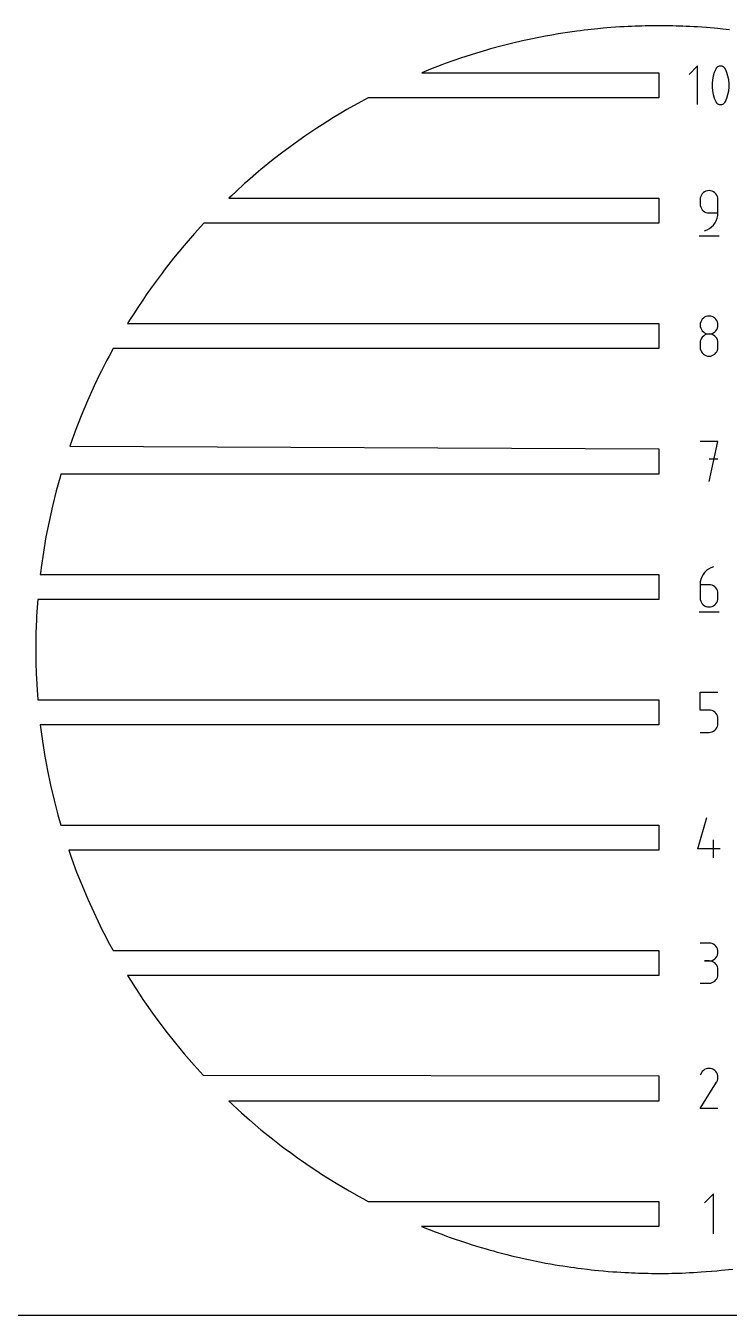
# Model space of a CAD drawing. Extents: x 0 to 1000, y 0 to 1000.
# Drawn here: x 409.4 to 521.7, y 0 to 205.7 of the extents above; entities that cross this region are included whole.
import ezdxf

# ---------------------------------------------------------------- set-up
doc = ezdxf.new("R2010")
doc.units = 0

msp = doc.modelspace()

# ---------------------------------------------------------------- linework, layer by layer
at = {"layer": 'annotation', "color": 1}
for p, q in [((516.646596, 199.238644), (515.277825, 197.869487)), ((516.646596, 193.081685), (516.646596, 199.238644)), ((519.132739, 197.624986), (519.014731, 197.042333)), ((519.30975, 198.196097), (519.132739, 197.624986)), ((519.545765, 198.751112), (519.30975, 198.196097)), ((519.625244, 198.883281), (519.545765, 198.751112)), ((519.545765, 198.751112), (519.545765, 198.751112)), ((519.724296, 198.995913), (519.625244, 198.883281)), ((519.83964, 199.087917), (519.724296, 198.995913)), ((519.967998, 199.158204), (519.83964, 199.087917)), ((520.10609, 199.205682), (519.967998, 199.158204)), ((520.250636, 199.229263), (520.10609, 199.205682)), ((520.398357, 199.227856), (520.250636, 199.229263)), ((520.545973, 199.200372), (520.398357, 199.227856)), ((520.690205, 199.14572), (520.545973, 199.200372)), ((520.745419, 199.116705), (520.690205, 199.14572)), ((520.690205, 199.14572), (520.690205, 199.14572)), ((520.798402, 199.083378), (520.745419, 199.116705)), ((520.848897, 199.046002), (520.798402, 199.083378)), ((520.896647, 199.004842), (520.848897, 199.046002)), ((520.941393, 198.96016), (520.896647, 199.004842)), ((520.982878, 198.912221), (520.941393, 198.96016)), ((521.020846, 198.861289), (520.982878, 198.912221)), ((521.055039, 198.807627), (521.020846, 198.861289)), ((521.085198, 198.751498), (521.055039, 198.807627)), ((521.322358, 198.195339), (521.085198, 198.751498)), ((521.085198, 198.751498), (521.085198, 198.751498)), ((521.500227, 197.62337), (521.322358, 198.195339)), ((521.618807, 197.040145), (521.500227, 197.62337)), ((519.014731, 197.042333), (518.955727, 196.452691)), ((518.955727, 196.452691), (518.955727, 195.860616)), ((518.955727, 195.860616), (519.014731, 195.27066)), ((521.678097, 196.450217), (521.618807, 197.040145)), ((521.618807, 195.268472), (521.678097, 195.858142)), ((521.678097, 195.858142), (521.678097, 196.450217)), ((519.014731, 195.27066), (519.132739, 194.687378)), ((519.132739, 194.687378), (519.30975, 194.115323)), ((519.30975, 194.115323), (519.545765, 193.559049)), ((519.545765, 193.559049), (519.545765, 193.559049)), ((519.545765, 193.559049), (519.575816, 193.503033)), ((519.575816, 193.503033), (519.609755, 193.449638)), ((519.609755, 193.449638), (519.647442, 193.399027)), ((519.647442, 193.399027), (519.688732, 193.351362)), ((519.688732, 193.351362), (519.733483, 193.306804)), ((520.791366, 193.224017), (520.906662, 193.31577)), ((520.906662, 193.31577), (521.005712, 193.427937)), ((521.005712, 193.427937), (521.085198, 193.559435)), ((521.085198, 193.559435), (521.322358, 194.114565)), ((521.085198, 193.559435), (521.085198, 193.559435)), ((521.322358, 194.114565), (521.500227, 194.685762)), ((521.500227, 194.685762), (521.618807, 195.268472)), ((519.733483, 193.306804), (519.781552, 193.265517)), ((519.781552, 193.265517), (519.832795, 193.227662)), ((519.832795, 193.227662), (519.88707, 193.193402)), ((519.88707, 193.193402), (519.944234, 193.162897)), ((519.944234, 193.162897), (519.944234, 193.162897)), ((519.944234, 193.162897), (520.08733, 193.109404)), ((520.08733, 193.109404), (520.234086, 193.082828)), ((520.234086, 193.082828), (520.381186, 193.082085)), ((520.381186, 193.082085), (520.525311, 193.106091)), ((520.525311, 193.106091), (520.663143, 193.153763)), ((520.663143, 193.153763), (520.791366, 193.224017)), ((517.563245, 179.025259), (517.391835, 178.853681)), ((517.761647, 179.16573), (517.563245, 179.025259)), ((517.98299, 179.27106), (517.761647, 179.16573)), ((518.223225, 179.337216), (517.98299, 179.27106)), ((518.478302, 179.360164), (518.223225, 179.337216)), ((518.733908, 179.337216), (518.478302, 179.360164)), ((518.478302, 179.360164), (518.478302, 179.360164)), ((518.974424, 179.27106), (518.733908, 179.337216)), ((519.19585, 179.16573), (518.974424, 179.27106)), ((519.394186, 179.025259), (519.19585, 179.16573)), ((519.565431, 178.853681), (519.394186, 179.025259)), ((517.080051, 178.192635), (517.057106, 177.936961)), ((517.057106, 177.936961), (517.057106, 177.225359)), ((517.057106, 177.225359), (517.057106, 177.225359)), ((517.057106, 177.225359), (517.080051, 176.969699)), ((517.146188, 178.433336), (517.080051, 178.192635)), ((517.080051, 176.969699), (517.146188, 176.729035)), ((517.251466, 178.655029), (517.146188, 178.433336)), ((517.391835, 178.853681), (517.251466, 178.655029)), ((519.705585, 178.655029), (519.565431, 178.853681)), ((519.810648, 178.433336), (519.705585, 178.655029)), ((519.87662, 178.192635), (519.810648, 178.433336)), ((519.899499, 177.936961), (519.87662, 178.192635)), ((519.899499, 175.802557), (519.899499, 177.936961)), ((519.899499, 177.936961), (519.899499, 177.936961)), ((517.146188, 176.729035), (517.251466, 176.507395)), ((517.251466, 176.507395), (517.391835, 176.308806)), ((517.391835, 176.308806), (517.563245, 176.137295)), ((517.563245, 176.137295), (517.761647, 175.996887)), ((517.761647, 175.996887), (517.98299, 175.891611)), ((517.98299, 175.891611), (518.223225, 175.825492)), ((518.223225, 175.825492), (518.478302, 175.802557)), ((518.478302, 175.802557), (519.899499, 175.802557)), ((519.627871, 174.563501), (519.776206, 174.956292)), ((519.776206, 174.956292), (519.868033, 175.371049)), ((519.868033, 175.371049), (519.899499, 175.802557)), ((517.767102, 172.960164), (518.173522, 173.111616)), ((517.767102, 172.960164), (517.767102, 172.960164)), ((518.173522, 173.111616), (518.546566, 173.316332)), ((518.546566, 173.316332), (518.882377, 173.569093)), ((518.882377, 173.569093), (519.177102, 173.864686)), ((519.177102, 173.864686), (519.426885, 174.197894)), ((519.426885, 174.197894), (519.627871, 174.563501)), ((516.879507, 172.160164), (520.079507, 172.160164)), ((517.14906, 158.427398), (517.082957, 158.187628)), ((517.254295, 158.648392), (517.14906, 158.427398)), ((517.394621, 158.846543), (517.254295, 158.648392)), ((517.565998, 159.017785), (517.394621, 158.846543)), ((517.764387, 159.158052), (517.565998, 159.017785)), ((517.985747, 159.263278), (517.764387, 159.158052)), ((518.226038, 159.329395), (517.985747, 159.263278)), ((518.481221, 159.352338), (518.226038, 159.329395)), ((518.736404, 159.329395), (518.481221, 159.352338)), ((518.481221, 159.352338), (518.481221, 159.352338)), ((518.976695, 159.263278), (518.736404, 159.329395)), ((519.198055, 159.158052), (518.976695, 159.263278)), ((519.396444, 159.017785), (519.198055, 159.158052)), ((519.567821, 158.846543), (519.396444, 159.017785)), ((519.708147, 158.648392), (519.567821, 158.846543)), ((519.813382, 158.427398), (519.708147, 158.648392)), ((519.879485, 158.187628), (519.813382, 158.427398)), ((517.082957, 158.187628), (517.060024, 157.933148)), ((517.060024, 157.933148), (517.060024, 157.933148)), ((517.060024, 157.933148), (517.08297, 157.677474)), ((517.08297, 157.677474), (517.149106, 157.436773)), ((517.149106, 157.436773), (517.254384, 157.21508)), ((517.254384, 157.21508), (517.394753, 157.016428)), ((517.394753, 157.016428), (517.566163, 156.844849)), ((517.764387, 156.315526), (517.565998, 156.175075)), ((517.566163, 156.844849), (517.764565, 156.704379)), ((517.985747, 156.420845), (517.764387, 156.315526)), ((517.764565, 156.704379), (517.985909, 156.599049)), ((518.226038, 156.486997), (517.985747, 156.420845)), ((517.985909, 156.599049), (518.226144, 156.532893)), ((518.481221, 156.509945), (518.226038, 156.486997)), ((518.226144, 156.532893), (518.481221, 156.509945)), ((518.481221, 156.509945), (518.736298, 156.532893)), ((518.736404, 156.48701), (518.481221, 156.509945)), ((518.481221, 156.509945), (518.481221, 156.509945)), ((518.481221, 156.509945), (518.481221, 156.509945)), ((518.736298, 156.532893), (518.976533, 156.599049)), ((518.976695, 156.420891), (518.736404, 156.48701)), ((518.976533, 156.599049), (519.197877, 156.704379)), ((519.198055, 156.315615), (518.976695, 156.420891)), ((519.197877, 156.704379), (519.396278, 156.844849)), ((519.396444, 156.175207), (519.198055, 156.315615)), ((519.396278, 156.844849), (519.567689, 157.016428)), ((519.567689, 157.016428), (519.708058, 157.21508)), ((519.708058, 157.21508), (519.813335, 157.436773)), ((519.813335, 157.436773), (519.879472, 157.677474)), ((519.879472, 157.677474), (519.902417, 157.933148)), ((519.902417, 157.933148), (519.879485, 158.187628)), ((519.902417, 157.933148), (519.902417, 157.933148)), ((517.082957, 155.342698), (517.060024, 155.087143)), ((517.060024, 155.087143), (517.060024, 154.379153)), ((517.060024, 154.379153), (517.060024, 154.379153)), ((517.060024, 154.379153), (517.08297, 154.123616)), ((517.14906, 155.583305), (517.082957, 155.342698)), ((517.254295, 155.804928), (517.14906, 155.583305)), ((517.394621, 156.00353), (517.254295, 155.804928)), ((517.565998, 156.175075), (517.394621, 156.00353)), ((519.567821, 156.003696), (519.396444, 156.175207)), ((519.708147, 155.805107), (519.567821, 156.003696)), ((519.813382, 155.583467), (519.708147, 155.805107)), ((519.879485, 155.342803), (519.813382, 155.583467)), ((519.879472, 154.123616), (519.902417, 154.379153)), ((519.902417, 155.087143), (519.879485, 155.342803)), ((519.902417, 154.379153), (519.902417, 155.087143)), ((519.902417, 155.087143), (519.902417, 155.087143)), ((517.08297, 154.123616), (517.149106, 153.883285)), ((517.149106, 153.883285), (517.254384, 153.662126)), ((517.254384, 153.662126), (517.394753, 153.464107)), ((517.394753, 153.464107), (517.566163, 153.293195)), ((517.566163, 153.293195), (517.764565, 153.153357)), ((517.764565, 153.153357), (517.985909, 153.048561)), ((517.985909, 153.048561), (518.226144, 152.982774)), ((518.226144, 152.982774), (518.481221, 152.959963)), ((518.481221, 152.959963), (518.736298, 152.982774)), ((518.481221, 152.959963), (518.481221, 152.959963)), ((518.736298, 152.982774), (518.976533, 153.048561)), ((518.976533, 153.048561), (519.197877, 153.153357)), ((519.197877, 153.153357), (519.396278, 153.293195)), ((519.396278, 153.293195), (519.567689, 153.464107)), ((519.567689, 153.464107), (519.708058, 153.662126)), ((519.708058, 153.662126), (519.813335, 153.883285)), ((519.813335, 153.883285), (519.879472, 154.123616)), ((519.899972, 139.360164), (517.053967, 139.360164)), ((518.47717, 132.960164), (519.899972, 139.360164)), ((519.899972, 136.510145), (518.47717, 136.510145)), ((519.188086, 119.360164), (518.780949, 119.207512)), ((519.188086, 119.360164), (519.188086, 119.360164)), ((517.176601, 117.358367), (517.08475, 116.942734)), ((517.324998, 117.751891), (517.176601, 117.358367)), ((517.526106, 118.118153), (517.324998, 117.751891)), ((517.776091, 118.451999), (517.526106, 118.118153)), ((518.071116, 118.748276), (517.776091, 118.451999)), ((518.407347, 119.001832), (518.071116, 118.748276)), ((518.780949, 119.207512), (518.407347, 119.001832)), ((517.08475, 116.942734), (517.053281, 116.510145)), ((517.053281, 116.510145), (517.053281, 114.382966)), ((518.474477, 116.510145), (517.053281, 116.510145)), ((518.730083, 116.487334), (518.474477, 116.510145)), ((518.970599, 116.421548), (518.730083, 116.487334)), ((519.192025, 116.316752), (518.970599, 116.421548)), ((519.390361, 116.176914), (519.192025, 116.316752)), ((519.561606, 116.006002), (519.390361, 116.176914)), ((519.70176, 115.807983), (519.561606, 116.006002)), ((519.806823, 115.586824), (519.70176, 115.807983)), ((519.872794, 115.346492), (519.806823, 115.586824)), ((519.895674, 115.090955), (519.872794, 115.346492)), ((517.053281, 114.382966), (517.053281, 114.382966)), ((517.053281, 114.382966), (517.076226, 114.127305)), ((517.076226, 114.127305), (517.142363, 113.886642)), ((517.142363, 113.886642), (517.24764, 113.665002)), ((517.24764, 113.665002), (517.388009, 113.466413)), ((517.388009, 113.466413), (517.55942, 113.294901)), ((517.55942, 113.294901), (517.757822, 113.154494)), ((517.757822, 113.154494), (517.979165, 113.049217)), ((518.970599, 113.049217), (519.192025, 113.154494)), ((519.192025, 113.154494), (519.390361, 113.294901)), ((519.390361, 113.294901), (519.561606, 113.466413)), ((519.561606, 113.466413), (519.70176, 113.665002)), ((519.70176, 113.665002), (519.806823, 113.886642)), ((519.806823, 113.886642), (519.872794, 114.127305)), ((519.872794, 114.127305), (519.895674, 114.382966)), ((519.895674, 114.382966), (519.895674, 115.090955)), ((519.895674, 115.090955), (519.895674, 115.090955)), ((516.87528, 112.160164), (520.07528, 112.160164)), ((517.979165, 113.049217), (518.2194, 112.983098)), ((518.2194, 112.983098), (518.474477, 112.960164)), ((518.474477, 112.960164), (518.730083, 112.983098)), ((518.474477, 112.960164), (518.474477, 112.960164)), ((518.730083, 112.983098), (518.970599, 113.049217)), ((517.056227, 96.510145), (517.056227, 99.360164)), ((517.056227, 99.360164), (519.89862, 99.360164)), ((518.477424, 96.510145), (517.056227, 96.510145)), ((518.732607, 96.487334), (518.477424, 96.510145)), ((518.972898, 96.421547), (518.732607, 96.487334)), ((519.194258, 96.316751), (518.972898, 96.421547)), ((519.392646, 96.176914), (519.194258, 96.316751)), ((519.564024, 96.006002), (519.392646, 96.176914)), ((519.70435, 95.807982), (519.564024, 96.006002)), ((519.809585, 95.586823), (519.70435, 95.807982)), ((519.875688, 95.346492), (519.809585, 95.586823)), ((519.89862, 95.090955), (519.875688, 95.346492)), ((519.89862, 94.382966), (519.89862, 95.090955)), ((519.89862, 95.090955), (519.89862, 95.090955)), ((517.056227, 92.960164), (518.477424, 92.960164)), ((518.477424, 92.960164), (518.732501, 92.983098)), ((518.477424, 92.960164), (518.477424, 92.960164)), ((518.732501, 92.983098), (518.972736, 93.049217)), ((518.972736, 93.049217), (519.194079, 93.154494)), ((519.194079, 93.154494), (519.392481, 93.294901)), ((519.392481, 93.294901), (519.563892, 93.466413)), ((519.563892, 93.466413), (519.704261, 93.665002)), ((519.704261, 93.665002), (519.809538, 93.886641)), ((519.809538, 93.886641), (519.875675, 94.127305)), ((519.875675, 94.127305), (519.89862, 94.382966)), ((516.700377, 74.382965), (518.119567, 79.360164)), ((520.253971, 74.382965), (516.700377, 74.382965)), ((519.188776, 72.960164), (519.188776, 75.802557)), ((518.481224, 59.352738), (517.060028, 59.352738)), ((518.73683, 59.329796), (518.481224, 59.352738)), ((518.977346, 59.263678), (518.73683, 59.329796)), ((519.198772, 59.158453), (518.977346, 59.263678)), ((519.397108, 59.018186), (519.198772, 59.158453)), ((519.568353, 58.846943), (519.397108, 59.018186)), ((519.708507, 58.648792), (519.568353, 58.846943)), ((519.81357, 58.427798), (519.708507, 58.648792)), ((519.879541, 58.188028), (519.81357, 58.427798)), ((519.81357, 57.437174), (519.879541, 57.677874)), ((519.902421, 57.933549), (519.879541, 58.188028)), ((519.879541, 57.677874), (519.902421, 57.933549)), ((519.902421, 57.933549), (519.902421, 57.933549)), ((518.481224, 56.510345), (517.769623, 56.510345)), ((517.769623, 56.510345), (518.481224, 56.510345)), ((518.481224, 56.510345), (518.73683, 56.533293)), ((518.73683, 56.487403), (518.481224, 56.510345)), ((518.481224, 56.510345), (518.481224, 56.510345)), ((518.73683, 56.533293), (518.977346, 56.599449)), ((518.977346, 56.421285), (518.73683, 56.487403)), ((518.977346, 56.599449), (519.198772, 56.704779)), ((519.198772, 56.31606), (518.977346, 56.421285)), ((519.198772, 56.704779), (519.397108, 56.84525)), ((519.397108, 56.175793), (519.198772, 56.31606)), ((519.397108, 56.84525), (519.568353, 57.016828)), ((519.568353, 56.00455), (519.397108, 56.175793)), ((519.568353, 57.016828), (519.708507, 57.215481)), ((519.708507, 55.806399), (519.568353, 56.00455)), ((519.708507, 57.215481), (519.81357, 57.437174)), ((519.81357, 55.585405), (519.708507, 55.806399)), ((519.879541, 55.345635), (519.81357, 55.585405)), ((519.568353, 53.465994), (519.708507, 53.664132)), ((519.708507, 53.664132), (519.81357, 53.885142)), ((519.81357, 53.885142), (519.879541, 54.124968)), ((519.902421, 55.091155), (519.879541, 55.345635)), ((519.879541, 54.124968), (519.902421, 54.379554)), ((519.902421, 54.379554), (519.902421, 55.091155)), ((519.902421, 55.091155), (519.902421, 55.091155)), ((517.060028, 52.960364), (518.481224, 52.960364)), ((518.481224, 52.960364), (518.73683, 52.983294)), ((518.481224, 52.960364), (518.481224, 52.960364)), ((518.73683, 52.983294), (518.977346, 53.049378)), ((518.977346, 53.049378), (519.198772, 53.15456)), ((519.198772, 53.15456), (519.397108, 53.294784)), ((519.397108, 53.294784), (519.568353, 53.465994)), ((517.775824, 39.17305), (517.573947, 39.033841)), ((517.996481, 39.27475), (517.775824, 39.17305)), ((518.230513, 39.337537), (517.996481, 39.27475)), ((518.472516, 39.360007), (518.230513, 39.337537)), ((518.717086, 39.340756), (518.472516, 39.360007)), ((518.958818, 39.27838), (518.717086, 39.340756)), ((519.192308, 39.171475), (518.958818, 39.27838)), ((519.40114, 39.023184), (519.192308, 39.171475)), ((519.192308, 39.171475), (519.192308, 39.171475)), ((517.057503, 32.960111), (519.683968, 37.188382)), ((517.248147, 38.64851), (517.061517, 38.290501)), ((517.396253, 38.858526), (517.248147, 38.64851)), ((517.573947, 39.033841), (517.396253, 38.858526)), ((519.575747, 38.845235), (519.40114, 39.023184)), ((519.714575, 38.643084), (519.575747, 38.845235)), ((519.683968, 37.188382), (519.687108, 37.192267)), ((519.683968, 37.188382), (519.683968, 37.188382)), ((519.687108, 37.192267), (519.690119, 37.196185)), ((519.690119, 37.196185), (519.693021, 37.20017)), ((519.693021, 37.20017), (519.695833, 37.204253)), ((519.695833, 37.204253), (519.698577, 37.208469)), ((519.698577, 37.208469), (519.701271, 37.212849)), ((519.701271, 37.212849), (519.703935, 37.217428)), ((519.703935, 37.217428), (519.706589, 37.222239)), ((519.706589, 37.222239), (519.709253, 37.227313)), ((519.709253, 37.227313), (519.817699, 37.460156)), ((519.709253, 37.227313), (519.709253, 37.227313)), ((519.816072, 38.422182), (519.714575, 38.643084)), ((519.878685, 38.187985), (519.816072, 38.422182)), ((519.817699, 37.460156), (519.881052, 37.701518)), ((519.900863, 37.945946), (519.878685, 38.187985)), ((519.881052, 37.701518), (519.900863, 37.945946)), ((519.899896, 32.960111), (517.057503, 32.960111)), ((519.189196, 19.360163), (517.766394, 17.93696)), ((519.189196, 12.960163), (519.189196, 19.360163))]:
    msp.add_line(p, q, dxfattribs=at)
at = {"layer": 'boundary', "color": 5}
for p, q in [((510.344884, 205.651109), (509.826828, 205.648986)), ((510.903156, 205.650175), (510.344884, 205.651109)), ((491.289512, 203.790857), (490.044982, 203.530491)), ((492.36645, 203.989195), (491.289512, 203.790857)), ((493.36045, 204.169816), (492.36645, 203.989195)), ((494.369045, 204.342383), (493.36045, 204.169816)), ((495.120888, 204.458668), (494.369045, 204.342383)), ((495.90583, 204.57817), (495.120888, 204.458668)), ((496.637207, 204.687681), (495.90583, 204.57817)), ((497.383153, 204.789978), (496.637207, 204.687681)), ((497.962712, 204.861643), (497.383153, 204.789978)), ((498.566539, 204.934878), (497.962712, 204.861643)), ((499.136471, 205.00261), (498.566539, 204.934878)), ((499.675904, 205.065361), (499.136471, 205.00261)), ((500.187803, 205.123589), (499.675904, 205.065361)), ((500.711498, 205.175431), (500.187803, 205.123589)), ((501.58297, 205.253026), (500.711498, 205.175431)), ((502.185059, 205.304104), (501.58297, 205.253026)), ((502.808339, 205.354951), (502.185059, 205.304104)), ((503.551211, 205.412081), (502.808339, 205.354951)), ((504.245779, 205.461885), (503.551211, 205.412081)), ((504.920746, 205.50091), (504.245779, 205.461885)), ((505.568186, 205.532188), (504.920746, 205.50091)), ((506.109144, 205.555974), (505.568186, 205.532188)), ((506.674872, 205.578288), (506.109144, 205.555974)), ((507.220098, 205.597217), (506.674872, 205.578288)), ((507.748354, 205.613017), (507.220098, 205.597217)), ((508.262797, 205.625896), (507.748354, 205.613017)), ((508.779746, 205.636251), (508.262797, 205.625896)), ((509.305477, 205.644044), (508.779746, 205.636251)), ((509.826828, 205.648986), (509.305477, 205.644044)), ((511.432629, 205.646388), (510.903156, 205.650175)), ((512.053221, 205.638364), (511.432629, 205.646388)), ((512.695375, 205.625818), (512.053221, 205.638364)), ((513.211586, 205.612893), (512.695375, 205.625818)), ((513.739207, 205.597108), (513.211586, 205.612893)), ((514.281244, 205.578299), (513.739207, 205.597108)), ((514.840989, 205.556256), (514.281244, 205.578299)), ((515.422111, 205.530717), (514.840989, 205.556256)), ((516.022046, 205.501701), (515.422111, 205.530717)), ((516.650545, 205.466157), (516.022046, 205.501701)), ((517.341041, 205.416983), (516.650545, 205.466157)), ((518.079088, 205.360574), (517.341041, 205.416983)), ((518.652412, 205.314135), (518.079088, 205.360574)), ((519.295427, 205.25995), (518.652412, 205.314135)), ((519.816074, 205.214221), (519.295427, 205.25995)), ((520.678688, 205.133903), (519.816074, 205.214221)), ((521.185789, 205.076467), (520.678688, 205.133903)), ((521.719912, 205.014586), (521.185789, 205.076467)), ((482.936995, 201.76432), (481.334786, 201.29267)), ((483.605855, 201.961039), (482.936995, 201.76432)), ((485.46885, 202.458504), (483.605855, 201.961039)), ((486.109039, 202.627756), (485.46885, 202.458504)), ((487.170841, 202.882924), (486.109039, 202.627756)), ((488.708245, 203.247353), (487.170841, 202.882924)), ((490.044982, 203.530491), (488.708245, 203.247353)), ((476.358773, 199.625038), (475.794541, 199.411997)), ((478.783473, 200.474867), (476.358773, 199.625038)), ((481.334786, 201.29267), (478.783473, 200.474867)), ((474.016837, 198.735938), (472.60413, 198.160164)), ((472.60413, 198.160164), (510.478404, 198.160164)), ((475.794541, 199.411997), (474.016837, 198.735938)), ((510.478404, 198.160164), (510.478404, 194.160164)), ((462.903955, 193.545751), (460.649346, 192.280065)), ((464.064673, 194.160164), (462.903955, 193.545751)), ((510.478404, 194.160164), (464.064673, 194.160164)), ((459.692847, 191.710598), (458.538117, 191.02311)), ((460.649346, 192.280065), (459.692847, 191.710598)), ((455.846197, 189.31065), (454.41837, 188.360439)), ((456.701552, 189.869014), (455.846197, 189.31065)), ((458.538117, 191.02311), (456.701552, 189.869014)), ((453.95322, 188.03443), (452.414904, 186.956274)), ((454.41837, 188.360439), (453.95322, 188.03443)), ((450.446548, 185.504673), (448.901721, 184.306772)), ((451.368335, 186.184461), (450.446548, 185.504673)), ((452.414904, 186.956274), (451.368335, 186.184461)), ((448.901721, 184.306772), (446.946955, 182.729175)), ((446.552546, 182.4037), (444.772077, 180.873802)), ((446.946955, 182.729175), (446.552546, 182.4037)), ((442.962578, 179.24118), (442.216602, 178.534612)), ((444.340913, 180.484783), (442.962578, 179.24118)), ((444.772077, 180.873802), (444.340913, 180.484783)), ((442.216602, 178.534612), (441.821271, 178.160164)), ((441.821271, 178.160164), (510.479507, 178.160164)), ((510.479507, 178.160164), (510.479507, 174.160164)), ((437.848696, 174.160164), (436.331553, 172.501451)), ((510.479507, 174.160164), (437.848696, 174.160164)), ((436.331553, 172.501451), (434.699573, 170.634404)), ((434.699573, 170.634404), (432.997246, 168.57941)), ((431.497158, 166.667844), (431.164391, 166.221918)), ((432.997246, 168.57941), (431.497158, 166.667844)), ((430.044148, 164.720737), (429.586619, 164.075513)), ((431.164391, 166.221918), (430.044148, 164.720737)), ((428.639083, 162.739256), (428.076161, 161.903059)), ((429.586619, 164.075513), (428.639083, 162.739256)), ((427.282786, 160.724536), (426.632276, 159.705619)), ((428.076161, 161.903059), (427.282786, 160.724536)), ((425.976051, 158.677755), (425.663042, 158.160164)), ((426.632276, 159.705619), (425.976051, 158.677755)), ((425.663042, 158.160164), (510.482024, 158.160164)), ((510.482024, 158.160164), (510.482024, 154.160164)), ((422.351946, 152.340524), (421.477811, 150.621293)), ((422.687689, 152.962241), (422.351946, 152.340524)), ((423.334609, 154.160165), (422.687689, 152.962241)), ((510.482024, 154.160164), (423.334609, 154.160165)), ((421.477811, 150.621293), (421.221097, 150.116404)), ((420.328752, 148.247061), (419.247638, 145.854282)), ((421.221097, 150.116404), (420.328752, 148.247061)), ((419.247638, 145.854282), (418.234139, 143.444324)), ((418.234139, 143.444324), (417.287955, 141.018582)), ((417.287955, 141.018582), (416.749318, 139.525305)), ((416.749318, 139.525305), (416.422759, 138.614748)), ((416.422759, 138.614748), (510.477973, 138.160164)), ((510.477973, 138.160164), (510.477973, 134.160164)), ((415.007243, 134.160164), (414.864184, 133.6711)), ((510.477973, 134.160164), (415.007243, 134.160164)), ((414.864184, 133.6711), (414.253962, 131.460515)), ((414.253962, 131.460515), (413.651101, 129.042373)), ((413.651101, 129.042373), (413.108926, 126.610031)), ((413.108926, 126.610031), (412.627781, 124.164989)), ((412.627781, 124.164989), (412.207957, 121.708771)), ((412.207957, 121.708771), (411.849713, 119.242909)), ((411.789112, 118.737145), (411.71998, 118.160164)), ((411.71998, 118.160164), (510.47528, 118.160164)), ((411.849713, 119.242909), (411.789112, 118.737145)), ((510.47528, 118.160164), (510.47528, 114.160164)), ((411.27043, 113.59009), (411.130769, 111.51748)), ((411.308846, 114.160164), (411.27043, 113.59009)), ((510.47528, 114.160164), (411.308846, 114.160164)), ((411.130769, 111.51748), (411.105744, 110.897948)), ((411.105744, 110.897948), (411.022613, 108.839786)), ((411.014138, 108.209971), (410.986547, 106.160167)), ((411.022613, 108.839786), (411.014138, 108.209971)), ((410.986547, 106.160167), (410.9956, 104.816961)), ((410.9956, 104.816961), (411.012096, 104.198934)), ((411.012096, 104.198934), (411.06571, 102.1905)), ((411.06571, 102.1905), (411.096788, 101.600766)), ((411.096788, 101.600766), (411.199584, 99.650118)), ((411.199584, 99.650118), (411.245374, 99.067165)), ((411.245374, 99.067165), (411.316619, 98.160164)), ((411.316619, 98.160164), (510.478226, 98.160164)), ((510.478226, 98.160164), (510.478226, 94.160164)), ((510.478226, 94.160164), (411.716166, 94.160164)), ((411.716166, 94.160164), (412.006627, 91.943535)), ((412.006627, 91.943535), (412.406158, 89.405689)), ((412.406158, 89.405689), (412.868188, 86.893319)), ((412.868188, 86.893319), (413.36602, 84.521108)), ((413.36602, 84.521108), (413.921436, 82.161603)), ((413.921436, 82.161603), (414.534108, 79.816193)), ((414.534108, 79.816193), (415.010015, 78.160164)), ((415.010015, 78.160164), (510.477977, 78.160163)), ((510.477977, 78.160163), (510.477977, 74.160164)), ((510.477977, 74.160164), (416.275018, 74.160164)), ((416.275018, 74.160164), (416.71192, 72.878262)), ((416.71192, 72.878262), (417.522543, 70.682358)), ((417.522543, 70.682358), (418.380662, 68.516004)), ((418.380662, 68.516004), (419.286418, 66.376688)), ((419.286418, 66.376688), (420.23872, 64.265602)), ((420.23872, 64.265602), (421.236433, 62.183919)), ((421.236433, 62.183919), (421.459448, 61.723514)), ((421.459448, 61.723514), (422.278368, 60.132794)), ((422.278368, 60.132794), (422.570322, 59.565687)), ((422.570322, 59.565687), (423.337711, 58.160164)), ((423.337711, 58.160164), (510.482027, 58.160163)), ((510.482027, 58.160163), (510.482027, 54.160163)), ((510.482027, 54.160163), (425.665071, 54.160163)), ((425.665071, 54.160163), (426.214141, 53.261382)), ((426.214141, 53.261382), (426.86232, 52.25612)), ((426.86232, 52.25612), (427.530105, 51.220452)), ((427.530105, 51.220452), (428.105298, 50.374266)), ((428.105298, 50.374266), (428.895487, 49.211793)), ((428.895487, 49.211793), (429.384, 48.529393)), ((429.384, 48.529393), (430.30949, 47.23658)), ((430.30949, 47.23658), (430.696746, 46.722475)), ((430.696746, 46.722475), (431.771279, 45.295976)), ((431.771279, 45.295976), (433.279996, 43.391114)), ((433.279996, 43.391114), (434.699575, 41.685522)), ((434.699575, 41.685522), (436.267175, 39.890513)), ((436.267175, 39.890513), (437.73762, 38.284511)), ((437.73762, 38.284511), (510.479502, 38.160163)), ((510.479502, 38.160163), (510.479503, 34.160163)), ((510.479503, 34.160163), (441.817488, 34.160163)), ((441.817488, 34.160163), (442.279701, 33.726281)), ((442.279701, 33.726281), (443.294472, 32.773716)), ((443.294472, 32.773716), (443.829082, 32.295694)), ((443.829082, 32.295694), (445.111351, 31.149148)), ((445.111351, 31.149148), (446.946956, 29.58611)), ((446.946956, 29.58611), (448.569704, 28.274981)), ((448.569704, 28.274981), (450.181173, 27.02517)), ((450.181173, 27.02517), (450.808166, 26.543451)), ((450.808166, 26.543451), (451.795445, 25.822148)), ((451.795445, 25.822148), (452.783113, 25.100564)), ((452.783113, 25.100564), (453.408833, 24.666174)), ((453.408833, 24.666174), (454.79294, 23.705289)), ((454.79294, 23.705289), (455.846197, 23.011112)), ((455.846197, 23.011112), (456.634339, 22.49403)), ((456.634339, 22.49403), (458.259823, 21.47563)), ((458.259823, 21.47563), (458.926529, 21.060798)), ((458.926529, 21.060798), (459.871001, 20.504163)), ((459.871001, 20.504163), (461.043488, 19.813145)), ((461.043488, 19.813145), (462.612544, 18.938463)), ((462.612544, 18.938463), (463.193647, 18.616204)), ((463.193647, 18.616204), (464.064669, 18.160163)), ((464.064669, 18.160163), (510.478397, 18.160163)), ((510.478397, 18.160163), (510.478397, 14.160163)), ((510.478397, 14.160163), (472.593434, 14.160163)), ((472.593434, 14.160163), (473.780838, 13.685713)), ((473.780838, 13.685713), (474.728151, 13.307195)), ((474.728151, 13.307195), (475.794541, 12.910818)), ((475.794541, 12.910818), (476.578515, 12.621499)), ((476.578515, 12.621499), (477.148685, 12.411084)), ((477.148685, 12.411084), (477.928456, 12.144483)), ((477.928456, 12.144483), (478.783477, 11.852156)), ((478.783477, 11.852156), (479.605917, 11.573168)), ((479.605917, 11.573168), (480.503062, 11.292575)), ((480.503062, 11.292575), (481.334789, 11.032442)), ((481.334789, 11.032442), (482.103803, 10.793971)), ((482.103803, 10.793971), (482.909592, 10.564891)), ((482.909592, 10.564891), (483.540587, 10.385504)), ((483.540587, 10.385504), (484.046355, 10.243041)), ((484.046355, 10.243041), (484.646552, 10.07398)), ((484.646552, 10.07398), (485.142072, 9.946883)), ((485.142072, 9.946883), (486.206636, 9.675708)), ((486.206636, 9.675708), (487.170841, 9.430848)), ((487.170841, 9.430848), (488.193133, 9.197207)), ((488.193133, 9.197207), (489.123652, 8.987187)), ((489.123652, 8.987187), (489.898575, 8.813344)), ((489.898575, 8.813344), (490.875853, 8.619345)), ((490.875853, 8.619345), (491.688831, 8.459311)), ((491.688831, 8.459311), (492.366452, 8.326758)), ((492.366452, 8.326758), (493.191542, 8.179928)), ((493.191542, 8.179928), (493.904594, 8.059735)), ((493.904594, 8.059735), (494.576893, 7.947546)), ((494.576893, 7.947546), (495.120888, 7.857515)), ((495.120888, 7.857515), (495.832719, 7.748496)), ((495.832719, 7.748496), (496.436894, 7.664245)), ((496.436894, 7.664245), (497.009805, 7.585416)), ((497.009805, 7.585416), (497.554276, 7.511543)), ((497.554276, 7.511543), (498.072818, 7.44221)), ((498.072818, 7.44221), (499.064093, 7.322505)), ((499.064093, 7.322505), (499.675904, 7.256659)), ((499.675904, 7.256659), (500.187804, 7.202925)), ((500.187804, 7.202925), (500.846616, 7.135809)), ((500.846616, 7.135809), (501.58297, 7.063293)), ((501.58297, 7.063293), (502.386867, 6.9936)), ((502.386867, 6.9936), (503.102049, 6.941455)), ((503.102049, 6.941455), (503.774418, 6.895307)), ((503.774418, 6.895307), (504.410313, 6.854485)), ((504.410313, 6.854485), (505.015131, 6.818438)), ((505.015131, 6.818438), (505.593516, 6.786712)), ((505.593516, 6.786712), (506.109143, 6.760809)), ((506.109143, 6.760809), (506.674872, 6.73528)), ((506.674872, 6.73528), (507.213048, 6.716175)), ((507.213048, 6.716175), (507.729769, 6.702258)), ((507.729769, 6.702258), (508.262797, 6.690218)), ((508.262797, 6.690218), (508.779746, 6.680923)), ((508.779746, 6.680923), (509.305476, 6.673926)), ((509.305476, 6.673926), (509.826828, 6.66949)), ((509.826828, 6.66949), (510.344884, 6.667584)), ((510.344884, 6.667584), (510.965856, 6.668659)), ((510.965856, 6.668659), (511.500997, 6.672419)), ((511.500997, 6.672419), (512.014626, 6.678508)), ((512.014626, 6.678508), (512.536717, 6.687141)), ((512.536717, 6.687141), (513.072041, 6.698479)), ((513.072041, 6.698479), (513.623974, 6.71271)), ((513.623974, 6.71271), (514.191359, 6.73141)), ((514.191359, 6.73141), (514.769521, 6.757027)), ((514.769521, 6.757027), (515.372966, 6.787061)), ((515.372966, 6.787061), (516.000185, 6.821613)), ((516.000185, 6.821613), (516.650543, 6.860761)), ((516.650543, 6.860761), (517.211638, 6.897144)), ((517.211638, 6.897144), (518.005139, 6.952051)), ((518.005139, 6.952051), (518.869707, 7.016195)), ((518.869707, 7.016195), (519.735637, 7.098309)), ((519.735637, 7.098309), (520.411854, 7.166171)), ((520.411854, 7.166171), (520.98993, 7.225938)), ((520.98993, 7.225938), (521.60626, 7.291365)), ((521.60626, 7.291365), (522.265795, 7.363151))]:
    msp.add_line(p, q, dxfattribs=at)
at = {"layer": 'frame', "color": 5}
msp.add_line((0, 0), (1000, 0), dxfattribs=at)

doc.saveas('drawing.dxf')
